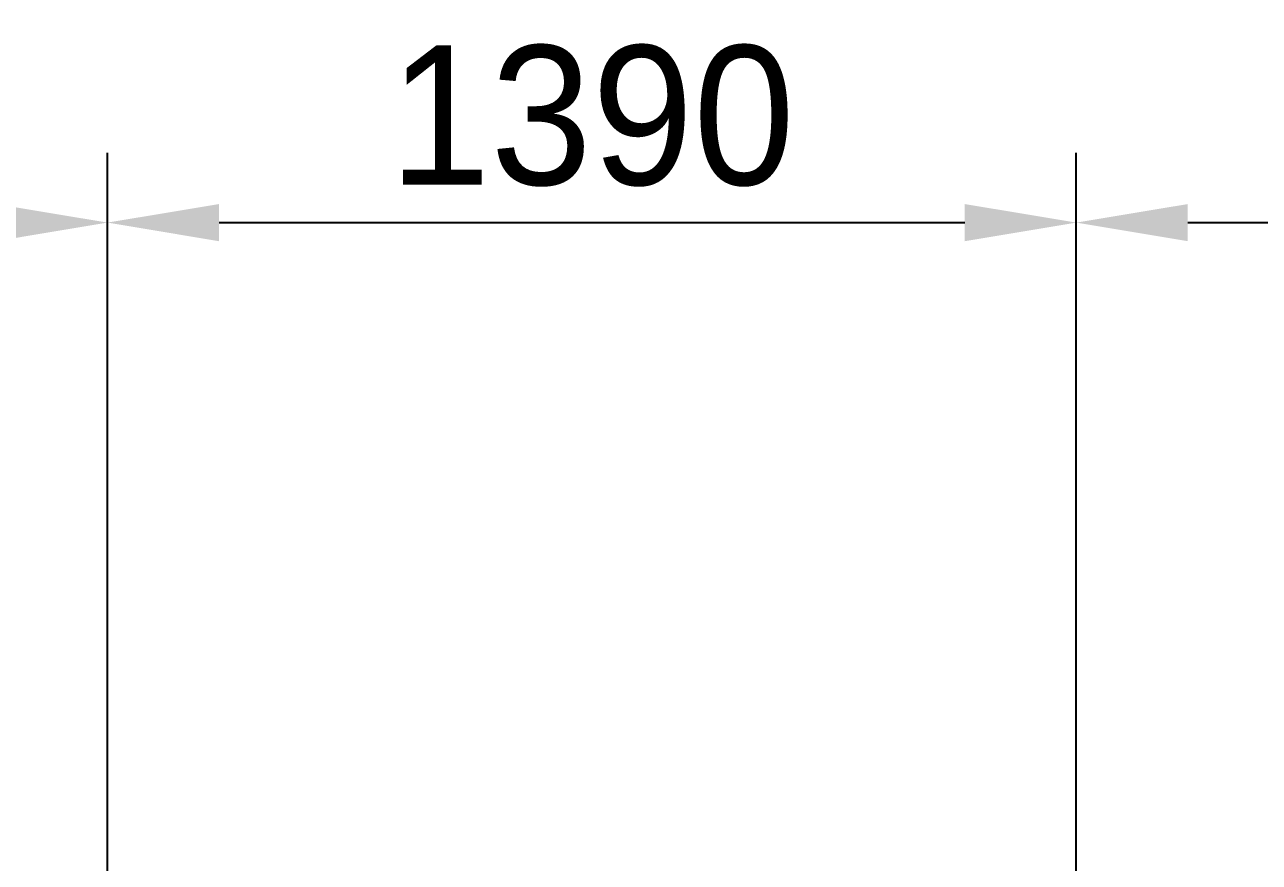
# Model space of a CAD drawing. Header units: inches. Extents: x 0 to 77285, y -118 to 40065.
# Drawn here: x 29666 to 31437, y 32018 to 33220 of the extents above; entities that cross this region are included whole.
import ezdxf

# ---------------------------------------------------------------- set-up
doc = ezdxf.new("R2010")
doc.units = ezdxf.units.IN
doc.header["$LTSCALE"] = 5
doc.header["$MEASUREMENT"] = 0
doc.styles.add('SCI', font='')
doc.styles.get('SCI').set_extended_font_data('Gulim')
doc.dimstyles.new('SCH', dxfattribs={"dimtxt": 2.5, "dimasz": 2, "dimexe": 1.25, "dimexo": 0.625, "dimtad": 1, "dimdec": 8, "dimtxsty": 'SCI', "dimcen": 2.5, "dimclrd": 4, "dimclre": 4, "dimclrt": 7, "dimadec": 8, "dimazin": 2, "dimtfac": 1, "dimtdec": 8, "dimtmove": 0, "dimatfit": 3, "dimfxl": 1, "dimarcsym": 0})

# ---------------------------------------------------------------- blocks, each defined once
blk = doc.blocks.new('*D407')
at = {"color": 4, "lineweight": -2, "transparency": 16777216}
for p, q in [((21064.6, 31774), (21064.6, 33036)), ((29784.6, 31774), (29784.6, 33036)), ((21224.6, 32936), (29624.6, 32936))]:
    blk.add_line(p, q, dxfattribs=at)
at = {"color": 4, "transparency": 16777216}
for points in [[(21224.6, 32962.6), (21224.6, 32909.3), (21064.6, 32936)], [(29624.6, 32962.6), (29624.6, 32909.3), (29784.6, 32936)]]:
    blk.add_solid(points, dxfattribs=at)
at = {"layer": 'Defpoints', "color": 0, "transparency": 16777216}
for p in [(29784.6, 32936), (21064.6, 31724), (29784.6, 31724)]:
    blk.add_point(p, dxfattribs=at)
at = {"color": 7, "transparency": 16777216, "insert": (25424.6, 33088.6), "char_height": 200, "attachment_point": 5, "style": 'SCI'}
blk.add_mtext('8720', dxfattribs=at)
blk = doc.blocks.new('*D408')
at = {"color": 4, "lineweight": -2, "transparency": 16777216}
for p, q in [((29784.6, 31774), (29784.6, 33036)), ((31174.6, 31774), (31174.6, 33036)), ((29944.6, 32936), (31014.6, 32936))]:
    blk.add_line(p, q, dxfattribs=at)
at = {"color": 4, "transparency": 16777216}
for points in [[(29944.6, 32962.6), (29944.6, 32909.3), (29784.6, 32936)], [(31014.6, 32962.6), (31014.6, 32909.3), (31174.6, 32936)]]:
    blk.add_solid(points, dxfattribs=at)
at = {"layer": 'Defpoints', "color": 0, "transparency": 16777216}
for p in [(31174.6, 32936), (29784.6, 31724), (31174.6, 31724)]:
    blk.add_point(p, dxfattribs=at)
at = {"color": 7, "transparency": 16777216, "insert": (30479.6, 33088.8), "char_height": 200, "attachment_point": 5, "style": 'SCI'}
blk.add_mtext('1390', dxfattribs=at)
blk = doc.blocks.new('*D409')
at = {"color": 4, "lineweight": -2, "transparency": 16777216}
for p, q in [((31174.6, 31774), (31174.6, 33036)), ((37924.6, 31774), (37924.6, 33036)), ((31334.6, 32936), (37764.6, 32936))]:
    blk.add_line(p, q, dxfattribs=at)
at = {"color": 4, "transparency": 16777216}
for points in [[(31334.6, 32962.6), (31334.6, 32909.3), (31174.6, 32936)], [(37764.6, 32962.6), (37764.6, 32909.3), (37924.6, 32936)]]:
    blk.add_solid(points, dxfattribs=at)
at = {"layer": 'Defpoints', "color": 0, "transparency": 16777216}
for p in [(37924.6, 32936), (31174.6, 31724), (37924.6, 31724)]:
    blk.add_point(p, dxfattribs=at)
at = {"color": 7, "transparency": 16777216, "insert": (34549.6, 33088.6), "char_height": 200, "attachment_point": 5, "style": 'SCI'}
blk.add_mtext('6750', dxfattribs=at)

msp = doc.modelspace()

# ---------------------------------------------------------------- dimensions: what is measured, and where the dimension line sits
for base, p1, p2, picture, middle in [((29784.6497808979, 32935.9761583659), (21064.649780898, 31723.9651372948), (29784.6497808979, 31723.9651372948), '*D407', (25424.649780898, 33088.6392742114)), ((31174.649780898, 32935.9761583659), (29784.6497808979, 31723.9651372948), (31174.649780898, 31723.9651372949), '*D408', (30479.649780898, 33088.7724300037)), ((37924.649780898, 32935.9761583659), (31174.649780898, 31723.9651372949), (37924.649780898, 31723.9651372949), '*D409', (34549.649780898, 33088.6392742114))]:
    dim = msp.add_linear_dim(base=base, p1=p1, p2=p2, dimstyle='SCH', override={"dimscale": 80})
    dim.commit()
    dim.dimension.update_dxf_attribs({"geometry": picture, "text_midpoint": middle})

doc.saveas('drawing.dxf')
